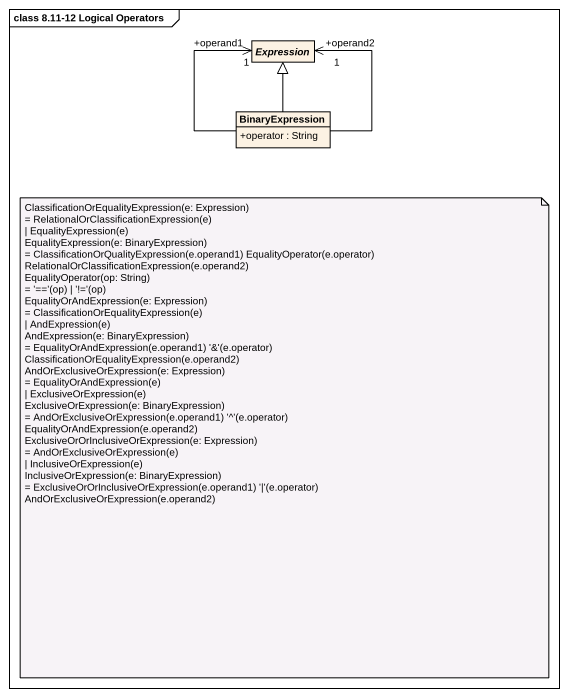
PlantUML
@startuml
mainframe class 8.11-12 Logical Operators
hide circle
hide empty members
skinparam classAttributeIconSize 0
abstract class Expression
class BinaryExpression {
  +operator : String
}
Expression "+operand1\n1" <-- BinaryExpression
Expression "+operand2\n1" <-- BinaryExpression
BinaryExpression -up-|> Expression
note as N1
  ClassificationOrEqualityExpression(e: Expression)
  ~= RelationalOrClassificationExpression(e)
  ~| EqualityExpression(e)
  EqualityExpression(e: BinaryExpression)
  ~= ClassificationOrQualityExpression(e.operand1) EqualityOperator(e.operator)
  RelationalOrClassificationExpression(e.operand2)
  EqualityOperator(op: String)
  ~= '=='(op) | '!='(op)
  EqualityOrAndExpression(e: Expression)
  ~= ClassificationOrEqualityExpression(e)
  ~| AndExpression(e)
  AndExpression(e: BinaryExpression)
  ~= EqualityOrAndExpression(e.operand1) '&'(e.operator)
  ClassificationOrEqualityExpression(e.operand2)
  AndOrExclusiveOrExpression(e: Expression)
  ~= EqualityOrAndExpression(e)
  ~| ExclusiveOrExpression(e)
  ExclusiveOrExpression(e: BinaryExpression)
  ~= AndOrExclusiveOrExpression(e.operand1) '^'(e.operator)
  EqualityOrAndExpression(e.operand2)
  ExclusiveOrOrInclusiveOrExpression(e: Expression)
  ~= AndOrExclusiveOrExpression(e)
  ~| InclusiveOrExpression(e)
  InclusiveOrExpression(e: BinaryExpression)
  ~= ExclusiveOrOrInclusiveOrExpression(e.operand1) '|'(e.operator)
  AndOrExclusiveOrExpression(e.operand2)
end note
@enduml
